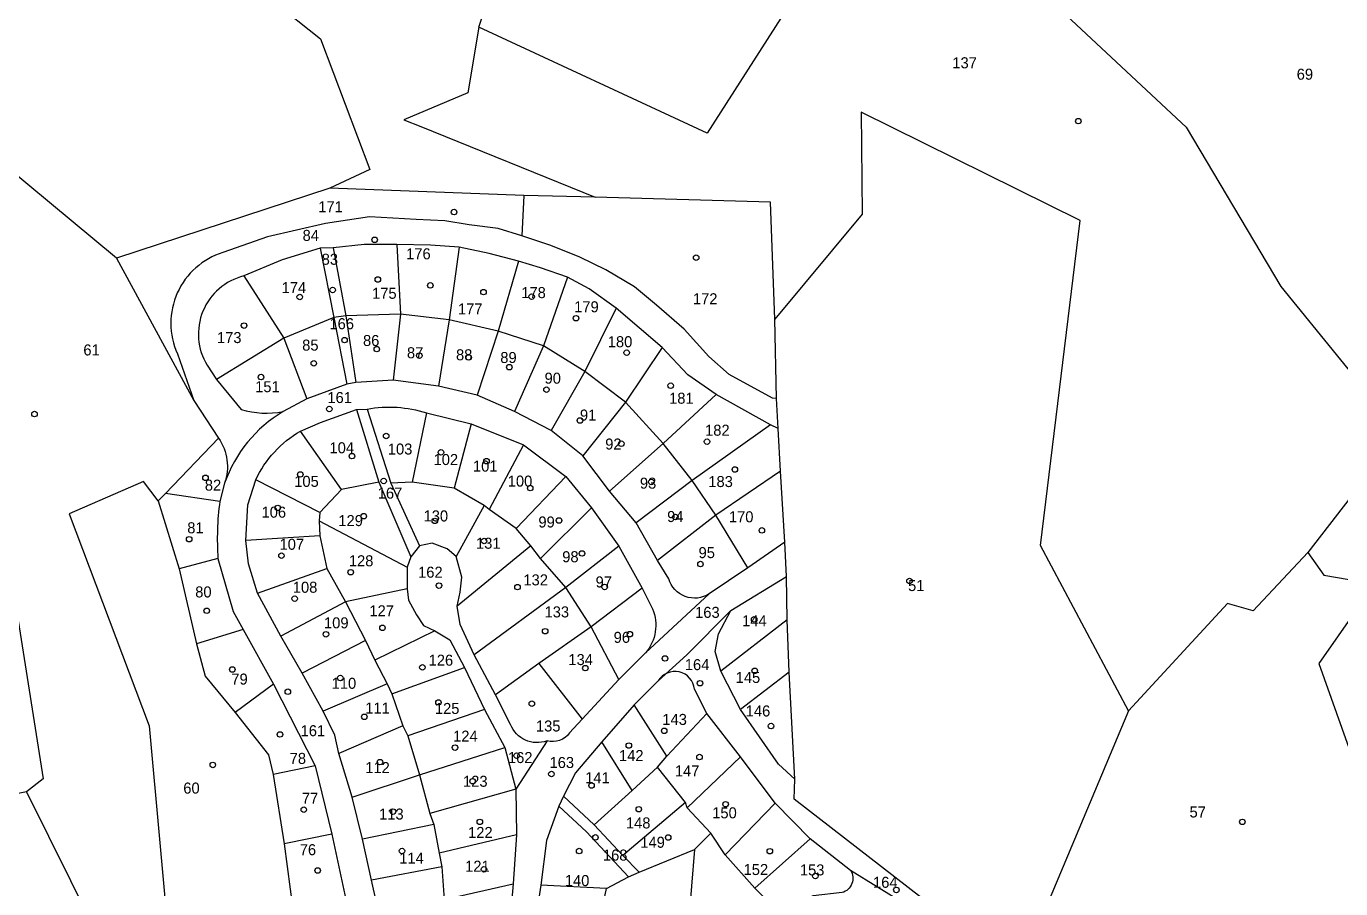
# Model space of a CAD drawing. Extents: x 176571 to 180224, y 250857 to 253450.
# Drawn here: x 176862 to 177339.7, y 252733.3 to 253046.5 of the extents above; entities that cross this region are included whole.
import ezdxf
from ezdxf.enums import TextEntityAlignment as Align

# ---------------------------------------------------------------- set-up
doc = ezdxf.new("R2010")
doc.units = 0
for name, color, linetype in [('1602', 240, 'Continuous'), ('1603', 240, 'Continuous'), ('A_POINTS', 252, 'Continuous')]:
    doc.layers.add(name, color=color, linetype=linetype)
doc.styles.add('HEBTXT', font='hebtxt.shx')

# ---------------------------------------------------------------- blocks, each defined once
blk = doc.blocks.new('1603')
at = {"layer": 'A_POINTS'}
blk.add_circle((0, 0), 0.25, dxfattribs=at)
at = {"style": 'HEBTXT'}
blk.add_attdef('PARCEL_NUM', text='', height=2, dxfattribs=at).set_placement((0, 1), align=Align.CENTER)
at = {"style": 'HEBTXT', "flags": 1}
blk.add_attdef('LOT_NUM', text='', height=2, dxfattribs=at).set_placement((0, -2.5), align=Align.CENTER)

msp = doc.modelspace()

# ---------------------------------------------------------------- linework, layer by layer
at = {"layer": '1602'}
for points in [[(177193.61, 253083.21), (177184.05, 253079.32), (177136.13, 253049.4), (177109.39, 253007.69), (177026.4, 253046.13), (177032.99, 253065.71), (177033.79, 253068.21), (177034.33, 253071.68), (177027.39, 253075.9), (177036.19, 253089.98), (177040.13, 253102.85), (177043.77, 253115.04)], [(176939.89, 253087.55), (176934.72, 253069.21), (176968.94, 253041.89), (176986.85, 252994.43), (176972.27, 252987.68)], [(177230.89, 253058.95), (177283.48, 253009.83), (177317.86, 252951.98), (177361.33, 252898.76)], [(177026.4, 253046.13), (177022.4, 253022.36), (176999.21, 253012.48), (177005.31, 253010.1), (177068.71, 252984.44)], [(177141.23, 252773.02), (177139.17, 252811.9), (177138.53, 252830.93), (177138.19, 252846.7), (177137.63, 252859.1), (177136.08, 252884.89), (177135.28, 252900.43), (177134.64, 252911.31), (177133.98, 252940.1), (177132.46, 252982.58), (177068.71, 252984.44), (177042.8, 252985.06), (176972.27, 252987.68), (176894.73, 252962.27), (176838.03, 253009.3), (176821.47, 253024.74), (176832.96, 252953.41), (176813.02, 252907.3), (176857.16, 252842.18), (176868.09, 252773.14), (176861.99, 252768.44), (176833.41, 252762.96)], [(177262.51, 252797.9), (177230.5, 252857.94), (177245, 252975.91), (177165.39, 253015.27), (177165.72, 252978.22), (177133.98, 252940.1)], [(177042.8, 252985.06), (177042.12, 252970.38)], [(176968.78, 252965.92), (176973.69, 252940.74), (176978.46, 252916.46)], [(176973.44, 252966), (176978.06, 252941.28), (176981.69, 252917.07)], [(176996.6, 252967.21), (176997.99, 252941.94), (176995.33, 252918.02)], [(177019.23, 252966.29), (177015.71, 252939.87), (177011.77, 252915.85)], [(176894.73, 252962.27), (176922.82, 252910.63), (176931.84, 252896.91), (176912.59, 252876.83), (176909.87, 252874.2), (176904.57, 252881.18), (176877.56, 252869.39), (176906.6, 252792.39), (176914.31, 252708.78)], [(177040.91, 252961.22), (177033.49, 252935.77), (177025.77, 252912.57)], [(176941.05, 252955.83), (176955.62, 252933.2), (176963.92, 252911.23)], [(177058.7, 252955.33), (177049.92, 252930.48), (177039.42, 252906.57)], [(177124.17, 252849.79), (177112.57, 252868.91), (177104, 252881.52), (177093.44, 252894.97), (177079.79, 252909.96), (177064.94, 252921.07), (177049.92, 252930.48), (177033.49, 252935.77), (177015.71, 252939.87), (176997.99, 252941.94), (176978.06, 252941.28), (176973.69, 252940.74), (176955.62, 252933.2), (176931.08, 252918.25)], [(177076.35, 252944.09), (177064.94, 252921.07), (177052.68, 252899.64)], [(177093.1, 252929.86), (177079.79, 252909.96), (177064.28, 252890.46)], [(177112.68, 252912.82), (177093.44, 252894.97), (177073.98, 252877.64)], [(176981.96, 252907.3), (176990.04, 252880.89), (177001.72, 252853.86)], [(176985.8, 252907.49), (176994.42, 252880.6), (177004.84, 252857.86)], [(177007.45, 252906.06), (177002.22, 252880.91)], [(176976.55, 252878.28), (176961.64, 252899.47)], [(177023.64, 252902.06), (177017.45, 252878.76)], [(177132.43, 252901.7), (177104, 252881.52), (177083.58, 252866.17)], [(177361.33, 252898.76), (177327.66, 252855.41), (177333.58, 252847.12), (177351.93, 252844.06), (177331.67, 252815.12), (177352.86, 252755.48), (177346.07, 252706.67), (177347.53, 252687.52), (177347.53, 252687.52)], [(177042.66, 252894.43), (177030.15, 252870.98)], [(177136.08, 252884.89), (177112.57, 252868.91), (177091.38, 252852.47)], [(176968.63, 252869.88), (176945.35, 252881.74)], [(176990.04, 252880.89), (176976.55, 252878.28), (176968.63, 252869.88), (176968.44, 252866.89), (176968.67, 252861.46), (176971.17, 252849.63), (176977.98, 252837.45), (176985.25, 252823.4), (176988.63, 252816.29), (176993.06, 252807.72), (176994.86, 252804.03), (176998.78, 252792.49), (177000.66, 252788.86), (177004.92, 252774.68), (177008.62, 252760.61), (177010.03, 252756.63), (177011.98, 252746.18), (177013, 252741.27), (177013.84, 252729.36), (177015.12, 252725.32), (177018.21, 252711.74), (177019.19, 252708.17), (177020.53, 252693.1), (177021.17, 252679.74)], [(177077.36, 252809.29), (177067.23, 252828.44), (177058.06, 252842.62), (177048.79, 252853.24), (177045.31, 252857.8), (177039.98, 252864.08), (177030.15, 252870.98), (177028.33, 252872.44), (177017.45, 252878.76), (177002.22, 252880.91), (176994.42, 252880.6)], [(177058.07, 252882.96), (177039.98, 252864.08)], [(176909.87, 252874.2), (176917.48, 252849.48), (176923.79, 252822.23), (176927, 252810.42), (176937.89, 252797.27), (176950.05, 252781.94), (176951.7, 252774.76), (176955.72, 252749.64), (176959, 252724.95), (176962.3, 252712.69)], [(176932.29, 252873.93), (176912.59, 252876.83)], [(177028.33, 252872.44), (177018.17, 252853.92)], [(177067.42, 252871.64), (177048.79, 252853.24)], [(176968.44, 252866.89), (177000.33, 252850)], [(176968.67, 252861.46), (176941.78, 252859.73)], [(177045.31, 252857.8), (177018.62, 252835.92)], [(177077.31, 252857.67), (177058.06, 252842.62), (177024.7, 252818.25)], [(177327.66, 252855.41), (177307.9, 252834.22), (177298.57, 252836.81), (177262.51, 252797.9), (177227.97, 252715.67), (177224.25, 252710.31)], [(176931.62, 252853.2), (176917.48, 252849.48)], [(176945.99, 252840.59), (176971.17, 252849.63)], [(177328.03, 252640.45), (177316.81, 252646.41), (177304.65, 252655.62), (177291.02, 252663.79), (177275.42, 252675.14), (177254.99, 252688.59), (177224.25, 252710.31), (177219.03, 252705.37), (177141.08, 252765.76), (177141.23, 252773.02), (177135.39, 252778.56), (177121.48, 252798.41), (177114.39, 252812.26), (177112.3, 252819.47), (177113.53, 252825.83), (177117.96, 252834.33), (177138.19, 252846.7)], [(177000.34, 252842.16), (176977.98, 252837.45), (176954.5, 252824.98)], [(177085.78, 252842.45), (177067.23, 252828.44), (177048.21, 252815.04), (177032.45, 252803.71)], [(177117.96, 252834.33), (177102.02, 252818.18), (177091.61, 252808.73), (177082.83, 252800.07), (177071.15, 252786.69), (177061.57, 252775.41), (177057.16, 252766.86), (177055.45, 252763.32), (177051.03, 252750.8), (177048.91, 252734.56), (177047.43, 252724.27), (177049.04, 252703.39)], [(177138.53, 252830.93), (177114.39, 252812.26)], [(176940.76, 252827.48), (176923.79, 252822.23)], [(177010.47, 252826.96), (176988.63, 252816.29)], [(176985.25, 252823.4), (176962.19, 252811.6)], [(176994.86, 252804.03), (177021.22, 252813.57)], [(177048.21, 252815.04), (177064.01, 252794.81)], [(177139.17, 252811.9), (177121.48, 252798.41)], [(176951.81, 252807.63), (176937.89, 252797.27)], [(176993.06, 252807.72), (176969.92, 252797.71)], [(177028.55, 252798.43), (177000.66, 252788.86)], [(177094.78, 252781.37), (177082.83, 252800.07)], [(177068.4, 252756.47), (177082.2, 252769.01), (177091.34, 252777.46), (177094.78, 252781.37), (177109.27, 252796.86)], [(176998.78, 252792.49), (176975.52, 252782.42)], [(176980.38, 252766.55), (177004.92, 252774.68), (177035.9, 252784.62)], [(177082.2, 252769.01), (177071.15, 252786.69)], [(177121.48, 252781.2), (177102.14, 252762.72)], [(176966.95, 252777.96), (176951.7, 252774.76)], [(177134.71, 252725.59), (177126.8, 252733.44), (177115.9, 252745.56), (177110.79, 252753.42), (177102.14, 252762.72), (177101.56, 252764.61), (177091.34, 252777.46)], [(177039.91, 252769.44), (177008.62, 252760.61)], [(176861.99, 252768.44), (176894, 252704.13)], [(177084.65, 252739.28), (177078.73, 252745.34), (177068.4, 252756.47), (177057.16, 252766.86)], [(177101.56, 252764.61), (177078.73, 252745.34)], [(177134.11, 252764.31), (177115.9, 252745.56)], [(177080.85, 252737.55), (177065.51, 252753.99), (177055.45, 252763.32)], [(177010.03, 252756.63), (176984.13, 252751.27)], [(176973.02, 252753.08), (176955.72, 252749.64)], [(177040.13, 252752.86), (177011.98, 252746.18)], [(177110.79, 252753.42), (177104.87, 252747.57)], [(177146.87, 252751.42), (177126.8, 252733.44)], [(177067.51, 252708.23), (177072.87, 252733.37), (177080.85, 252737.55), (177084.65, 252739.28), (177104.87, 252747.57), (177102.61, 252720.89)], [(177013, 252741.27), (176987.45, 252736.39)], [(177013.84, 252729.36), (177038.87, 252735.04)], [(177072.87, 252733.37), (177048.91, 252734.56)]]:
    msp.add_lwpolyline(points, dxfattribs=at)
for points in [[(177134.64, 252911.31), (177133.11, 252911.41), (177117.47, 252920.02), (177109.97, 252926.51), (177101.04, 252936.47), (177090.95, 252945.23), (177082.96, 252951.88), (177072.64, 252958.04), (177063.12, 252962.62), (177052.61, 252966.89), (177042.12, 252970.38), (177033.43, 252973.06), (177022.87, 252974.4), (177014.04, 252975.81), (177003.62, 252976.37), (176986.71, 252977.23), (176970.69, 252974.91), (176949.6, 252970.06), (176933.43, 252964.3, 0.451517), (176916.88, 252927.53), (176922.82, 252910.63)], [(177135.28, 252900.43), (177132.43, 252901.7), (177112.68, 252912.82), (177102.35, 252919.88), (177093.1, 252929.86), (177076.35, 252944.09), (177066.53, 252951.18), (177058.7, 252955.33), (177048.84, 252958.72), (177040.91, 252961.22), (177030.18, 252963.91), (177019.23, 252966.29), (177008.89, 252967.03), (176996.6, 252967.21), (176984.74, 252967.29), (176973.44, 252966), (176968.78, 252965.92), (176954.94, 252961.67), (176941.05, 252955.83, 0.506934), (176927.71, 252923.38), (176931.08, 252918.25), (176940.01, 252907.27, 0.114927), (176955.33, 252906.57, 0.030142)], [(177110.19, 252840.39, -0.50606), (177095.49, 252845.88), (177091.38, 252852.47), (177083.58, 252866.17), (177073.98, 252877.64), (177064.28, 252890.46), (177052.68, 252899.64), (177039.42, 252906.57), (177025.77, 252912.57), (177011.77, 252915.85), (176995.33, 252918.02), (176981.69, 252917.07), (176978.46, 252916.46), (176963.92, 252911.23), (176955.33, 252906.57, 0.176028), (176934.05, 252880.57), (176932.29, 252873.93, 0.049621), (176931.62, 252853.2), (176937.15, 252833.9), (176940.76, 252827.48), (176951.81, 252807.63), (176966.95, 252777.96), (176973.02, 252753.08), (176978.09, 252729.42)], [(176990.83, 252721.32), (176987.45, 252736.39), (176984.13, 252751.27), (176980.38, 252766.55), (176975.52, 252782.42), (176974.09, 252789.02), (176969.92, 252797.71), (176962.19, 252811.6), (176954.5, 252824.98), (176945.99, 252840.59), (176942.71, 252851.25), (176941.78, 252859.73), (176942.48, 252872.75), (176945.35, 252881.74, -0.154719), (176961.64, 252899.47), (176968.85, 252902.62), (176981.96, 252907.3), (176985.8, 252907.49, -0.123151), (177007.45, 252906.06), (177023.64, 252902.06), (177042.66, 252894.43), (177058.07, 252882.96), (177067.42, 252871.64), (177077.31, 252857.67), (177085.78, 252842.45), (177089.57, 252834.93, -0.284263), (177087.03, 252818.97, 0.029805)], [(176931.84, 252896.91, -0.240065), (176934.05, 252880.57, 1.31492)], [(177051.22, 252786.99, -0.409722), (177037.95, 252792.96), (177032.45, 252803.71), (177024.7, 252818.25), (177019.6, 252829.29), (177018.62, 252835.92), (177019.64, 252840.95), (177020.24, 252846.46), (177018.17, 252853.92), (177014.9, 252856.69), (177009.49, 252858.83), (177004.84, 252857.86), (177001.72, 252853.86), (177000.33, 252850), (177000.34, 252842.16), (177000.91, 252838.04), (177003.76, 252832.69), (177006.38, 252828.89), (177010.47, 252826.96), (177015.93, 252823.67), (177021.22, 252813.57), (177028.55, 252798.43), (177035.9, 252784.62), (177039.91, 252769.44)], [(177137.63, 252859.1), (177124.17, 252849.79), (177110.19, 252840.39), (177087.03, 252818.97), (177077.36, 252809.29), (177064.01, 252794.81), (177059.43, 252789.89, -0.322436), (177051.22, 252786.99), (177039.91, 252769.44), (177040.13, 252752.86), (177038.87, 252735.04), (177038.07, 252725.4), (177037.55, 252716.26), (177038.21, 252705.51), (177038.86, 252695.65), (177039.42, 252667.26), (177041.48, 252659.12)], [(177193.22, 252717.58), (177181.19, 252727.81), (177161.56, 252739.94), (177146.87, 252751.42), (177134.11, 252764.31), (177121.48, 252781.2), (177109.27, 252796.86), (177104.8, 252805.76, 0.722277), (177091.61, 252808.73, 21.069616)], [(177161.56, 252739.94, -0.495456), (177158.44, 252731.86), (177147.91, 252730.71), (177134.71, 252725.59), (177125.23, 252720.86), (177118.43, 252715.13), (177113.73, 252710.28)]]:
    msp.add_lwpolyline(points, format="xyb", dxfattribs=at)

# ---------------------------------------------------------------- block references
at = {"layer": '1603'}
ref = msp.add_blockref('1603', (177244.29, 253012.04), dxfattribs=dict(at, xscale=4, yscale=4, zscale=4))
ref.add_attrib('PARCEL_NUM', '137', (177198.52, 253031.23), dxfattribs={"layer": '0', "height": 4, "style": 'HEBTXT'})
ref = msp.add_blockref('1603', (177357.83, 253015.53), dxfattribs=dict(at, xscale=4, yscale=4, zscale=4))
ref.add_attrib('PARCEL_NUM', '69', (177323.67, 253027.08), dxfattribs={"layer": '0', "height": 4, "style": 'HEBTXT'})
ref = msp.add_blockref('1603', (177017.43, 252979.01), dxfattribs=dict(at, xscale=4, yscale=4, zscale=4))
ref.add_attrib('PARCEL_NUM', '171', (176968.07, 252978.93), dxfattribs={"layer": '0', "height": 4, "style": 'HEBTXT'})
ref = msp.add_blockref('1603', (176988.57, 252968.94), dxfattribs=dict(at, xscale=4, yscale=4, zscale=4))
ref.add_attrib('PARCEL_NUM', '84', (176962.38, 252968.54), dxfattribs={"layer": '0', "height": 4, "style": 'HEBTXT'})
ref = msp.add_blockref('1603', (177008.79, 252952.38), dxfattribs=dict(at, xscale=4, yscale=4, zscale=4))
ref.add_attrib('PARCEL_NUM', '176', (177000.01, 252961.86), dxfattribs={"layer": '0', "height": 4, "style": 'HEBTXT'})
ref = msp.add_blockref('1603', (176973.3, 252950.71), dxfattribs=dict(at, xscale=4, yscale=4, zscale=4))
ref.add_attrib('PARCEL_NUM', '83', (176969.31, 252959.88), dxfattribs={"layer": '0', "height": 4, "style": 'HEBTXT'})
ref = msp.add_blockref('1603', (177105.43, 252962.44), dxfattribs=dict(at, xscale=4, yscale=4, zscale=4))
ref.add_attrib('PARCEL_NUM', '172', (177104.24, 252945.53), dxfattribs={"layer": '0', "height": 4, "style": 'HEBTXT'})
ref = msp.add_blockref('1603', (176989.74, 252954.53), dxfattribs=dict(at, xscale=4, yscale=4, zscale=4))
ref.add_attrib('PARCEL_NUM', '175', (176987.63, 252947.51), dxfattribs={"layer": '0', "height": 4, "style": 'HEBTXT'})
ref = msp.add_blockref('1603', (176961.35, 252948.18), dxfattribs=dict(at, xscale=4, yscale=4, zscale=4))
ref.add_attrib('PARCEL_NUM', '174', (176954.75, 252949.58), dxfattribs={"layer": '0', "height": 4, "style": 'HEBTXT'})
ref = msp.add_blockref('1603', (177028.14, 252949.95), dxfattribs=dict(at, xscale=4, yscale=4, zscale=4))
ref.add_attrib('PARCEL_NUM', '177', (177018.83, 252941.82), dxfattribs={"layer": '0', "height": 4, "style": 'HEBTXT'})
ref = msp.add_blockref('1603', (177045.63, 252948.29), dxfattribs=dict(at, xscale=4, yscale=4, zscale=4))
ref.add_attrib('PARCEL_NUM', '178', (177041.85, 252947.76), dxfattribs={"layer": '0', "height": 4, "style": 'HEBTXT'})
ref = msp.add_blockref('1603', (177061.77, 252940.47), dxfattribs=dict(at, xscale=4, yscale=4, zscale=4))
ref.add_attrib('PARCEL_NUM', '179', (177061.08, 252942.62), dxfattribs={"layer": '0', "height": 4, "style": 'HEBTXT'})
ref = msp.add_blockref('1603', (176941.12, 252937.79), dxfattribs=dict(at, xscale=4, yscale=4, zscale=4))
ref.add_attrib('PARCEL_NUM', '173', (176931.26, 252931.44), dxfattribs={"layer": '0', "height": 4, "style": 'HEBTXT'})
ref = msp.add_blockref('1603', (176977.63, 252932.51), dxfattribs=dict(at, xscale=4, yscale=4, zscale=4))
ref.add_attrib('PARCEL_NUM', '166', (176972.14, 252936.47), dxfattribs={"layer": '0', "height": 4, "style": 'HEBTXT'})
ref = msp.add_blockref('1603', (176966.45, 252924.07), dxfattribs=dict(at, xscale=4, yscale=4, zscale=4))
ref.add_attrib('PARCEL_NUM', '85', (176962.23, 252928.7), dxfattribs={"layer": '0', "height": 4, "style": 'HEBTXT'})
ref = msp.add_blockref('1603', (176989.35, 252929.25), dxfattribs=dict(at, xscale=4, yscale=4, zscale=4))
ref.add_attrib('PARCEL_NUM', '86', (176984.34, 252930.37), dxfattribs={"layer": '0', "height": 4, "style": 'HEBTXT'})
ref = msp.add_blockref('1603', (177080.17, 252927.97), dxfattribs=dict(at, xscale=4, yscale=4, zscale=4))
ref.add_attrib('PARCEL_NUM', '180', (177073.29, 252929.94), dxfattribs={"layer": '0', "height": 4, "style": 'HEBTXT'})
ref = msp.add_blockref('1603', (176864.94, 252905.66), dxfattribs=dict(at, xscale=4, yscale=4, zscale=4))
ref.add_attrib('PARCEL_NUM', '61', (176882.71, 252926.95), dxfattribs={"layer": '0', "height": 4, "style": 'HEBTXT'})
ref = msp.add_blockref('1603', (177004.82, 252926.89), dxfattribs=dict(at, xscale=4, yscale=4, zscale=4))
ref.add_attrib('PARCEL_NUM', '87', (177000.31, 252925.93), dxfattribs={"layer": '0', "height": 4, "style": 'HEBTXT'})
ref = msp.add_blockref('1603', (177022.75, 252926.22), dxfattribs=dict(at, xscale=4, yscale=4, zscale=4))
ref.add_attrib('PARCEL_NUM', '88', (177018.14, 252925.19), dxfattribs={"layer": '0', "height": 4, "style": 'HEBTXT'})
ref = msp.add_blockref('1603', (177037.51, 252922.69), dxfattribs=dict(at, xscale=4, yscale=4, zscale=4))
ref.add_attrib('PARCEL_NUM', '89', (177034.23, 252924.2), dxfattribs={"layer": '0', "height": 4, "style": 'HEBTXT'})
ref = msp.add_blockref('1603', (176947.27, 252919.09), dxfattribs=dict(at, xscale=4, yscale=4, zscale=4))
ref.add_attrib('PARCEL_NUM', '151', (176945.14, 252913.6), dxfattribs={"layer": '0', "height": 4, "style": 'HEBTXT'})
ref = msp.add_blockref('1603', (177051.01, 252914.53), dxfattribs=dict(at, xscale=4, yscale=4, zscale=4))
ref.add_attrib('PARCEL_NUM', '90', (177050.32, 252916.69), dxfattribs={"layer": '0', "height": 4, "style": 'HEBTXT'})
ref = msp.add_blockref('1603', (177096.17, 252915.95), dxfattribs=dict(at, xscale=4, yscale=4, zscale=4))
ref.add_attrib('PARCEL_NUM', '181', (177095.58, 252909.41), dxfattribs={"layer": '0', "height": 4, "style": 'HEBTXT'})
ref = msp.add_blockref('1603', (176972.1, 252907.51), dxfattribs=dict(at, xscale=4, yscale=4, zscale=4))
ref.add_attrib('PARCEL_NUM', '161', (176971.4, 252909.66), dxfattribs={"layer": '0', "height": 4, "style": 'HEBTXT'})
ref = msp.add_blockref('1603', (177063.18, 252903.31), dxfattribs=dict(at, xscale=4, yscale=4, zscale=4))
ref.add_attrib('PARCEL_NUM', '91', (177063.18, 252903.31), dxfattribs={"layer": '0', "height": 4, "style": 'HEBTXT'})
ref = msp.add_blockref('1603', (176992.75, 252897.69), dxfattribs=dict(at, xscale=4, yscale=4, zscale=4))
ref.add_attrib('PARCEL_NUM', '103', (176993.35, 252890.96), dxfattribs={"layer": '0', "height": 4, "style": 'HEBTXT'})
ref = msp.add_blockref('1603', (177109.36, 252895.64), dxfattribs=dict(at, xscale=4, yscale=4, zscale=4))
ref.add_attrib('PARCEL_NUM', '182', (177108.66, 252897.8), dxfattribs={"layer": '0', "height": 4, "style": 'HEBTXT'})
ref = msp.add_blockref('1603', (176980.32, 252890.39), dxfattribs=dict(at, xscale=4, yscale=4, zscale=4))
ref.add_attrib('PARCEL_NUM', '104', (176972.15, 252891.41), dxfattribs={"layer": '0', "height": 4, "style": 'HEBTXT'})
ref = msp.add_blockref('1603', (177078.2, 252894.89), dxfattribs=dict(at, xscale=4, yscale=4, zscale=4))
ref.add_attrib('PARCEL_NUM', '92', (177072.36, 252892.78), dxfattribs={"layer": '0', "height": 4, "style": 'HEBTXT'})
ref = msp.add_blockref('1603', (177012.66, 252891.76), dxfattribs=dict(at, xscale=4, yscale=4, zscale=4))
ref.add_attrib('PARCEL_NUM', '102', (177009.98, 252887.15), dxfattribs={"layer": '0', "height": 4, "style": 'HEBTXT'})
ref = msp.add_blockref('1603', (177029.22, 252888.56), dxfattribs=dict(at, xscale=4, yscale=4, zscale=4))
ref.add_attrib('PARCEL_NUM', '101', (177024.31, 252884.76), dxfattribs={"layer": '0', "height": 4, "style": 'HEBTXT'})
ref = msp.add_blockref('1603', (176927.1, 252882.5), dxfattribs=dict(at, xscale=4, yscale=4, zscale=4))
ref.add_attrib('PARCEL_NUM', '82', (176926.85, 252877.85), dxfattribs={"layer": '0', "height": 4, "style": 'HEBTXT'})
ref = msp.add_blockref('1603', (176961.54, 252883.73), dxfattribs=dict(at, xscale=4, yscale=4, zscale=4))
ref.add_attrib('PARCEL_NUM', '105', (176959.34, 252879.22), dxfattribs={"layer": '0', "height": 4, "style": 'HEBTXT'})
ref = msp.add_blockref('1603', (177045.12, 252878.78), dxfattribs=dict(at, xscale=4, yscale=4, zscale=4))
ref.add_attrib('PARCEL_NUM', '100', (177036.94, 252879.31), dxfattribs={"layer": '0', "height": 4, "style": 'HEBTXT'})
ref = msp.add_blockref('1603', (177119.49, 252885.54), dxfattribs=dict(at, xscale=4, yscale=4, zscale=4))
ref.add_attrib('PARCEL_NUM', '183', (177109.83, 252879.15), dxfattribs={"layer": '0', "height": 4, "style": 'HEBTXT'})
ref = msp.add_blockref('1603', (176991.86, 252881.34), dxfattribs=dict(at, xscale=4, yscale=4, zscale=4))
ref.add_attrib('PARCEL_NUM', '167', (176989.69, 252874.95), dxfattribs={"layer": '0', "height": 4, "style": 'HEBTXT'})
ref = msp.add_blockref('1603', (177089.11, 252880.98), dxfattribs=dict(at, xscale=4, yscale=4, zscale=4))
ref.add_attrib('PARCEL_NUM', '93', (177084.97, 252878.57), dxfattribs={"layer": '0', "height": 4, "style": 'HEBTXT'})
ref = msp.add_blockref('1603', (176953.37, 252871.58), dxfattribs=dict(at, xscale=4, yscale=4, zscale=4))
ref.add_attrib('PARCEL_NUM', '106', (176947.46, 252868.03), dxfattribs={"layer": '0', "height": 4, "style": 'HEBTXT'})
ref = msp.add_blockref('1603', (176984.61, 252868.57), dxfattribs=dict(at, xscale=4, yscale=4, zscale=4))
ref.add_attrib('PARCEL_NUM', '129', (176975.38, 252864.98), dxfattribs={"layer": '0', "height": 4, "style": 'HEBTXT'})
ref = msp.add_blockref('1603', (177010.45, 252866.86), dxfattribs=dict(at, xscale=4, yscale=4, zscale=4))
ref.add_attrib('PARCEL_NUM', '130', (177006.34, 252866.66), dxfattribs={"layer": '0', "height": 4, "style": 'HEBTXT'})
ref = msp.add_blockref('1603', (177097.87, 252868.29), dxfattribs=dict(at, xscale=4, yscale=4, zscale=4))
ref.add_attrib('PARCEL_NUM', '94', (177094.87, 252866.45), dxfattribs={"layer": '0', "height": 4, "style": 'HEBTXT'})
ref = msp.add_blockref('1603', (177129.3, 252863.41), dxfattribs=dict(at, xscale=4, yscale=4, zscale=4))
ref.add_attrib('PARCEL_NUM', '170', (177117.31, 252866.35), dxfattribs={"layer": '0', "height": 4, "style": 'HEBTXT'})
ref = msp.add_blockref('1603', (176921.16, 252860.2), dxfattribs=dict(at, xscale=4, yscale=4, zscale=4))
ref.add_attrib('PARCEL_NUM', '81', (176920.47, 252862.36), dxfattribs={"layer": '0', "height": 4, "style": 'HEBTXT'})
ref = msp.add_blockref('1603', (177055.59, 252867), dxfattribs=dict(at, xscale=4, yscale=4, zscale=4))
ref.add_attrib('PARCEL_NUM', '99', (177048.08, 252864.47), dxfattribs={"layer": '0', "height": 4, "style": 'HEBTXT'})
ref = msp.add_blockref('1603', (176954.7, 252854.22), dxfattribs=dict(at, xscale=4, yscale=4, zscale=4))
ref.add_attrib('PARCEL_NUM', '107', (176954, 252856.38), dxfattribs={"layer": '0', "height": 4, "style": 'HEBTXT'})
ref = msp.add_blockref('1603', (177028.34, 252859.56), dxfattribs=dict(at, xscale=4, yscale=4, zscale=4))
ref.add_attrib('PARCEL_NUM', '131', (177025.41, 252856.75), dxfattribs={"layer": '0', "height": 4, "style": 'HEBTXT'})
ref = msp.add_blockref('1603', (177063.94, 252855.04), dxfattribs=dict(at, xscale=4, yscale=4, zscale=4))
ref.add_attrib('PARCEL_NUM', '98', (177056.74, 252851.85), dxfattribs={"layer": '0', "height": 4, "style": 'HEBTXT'})
ref = msp.add_blockref('1603', (177106.98, 252851.18), dxfattribs=dict(at, xscale=4, yscale=4, zscale=4))
ref.add_attrib('PARCEL_NUM', '95', (177106.29, 252853.34), dxfattribs={"layer": '0', "height": 4, "style": 'HEBTXT'})
ref = msp.add_blockref('1603', (176979.88, 252848.23), dxfattribs=dict(at, xscale=4, yscale=4, zscale=4))
ref.add_attrib('PARCEL_NUM', '128', (176979.19, 252850.38), dxfattribs={"layer": '0', "height": 4, "style": 'HEBTXT'})
ref = msp.add_blockref('1603', (177011.95, 252843.37), dxfattribs=dict(at, xscale=4, yscale=4, zscale=4))
ref.add_attrib('PARCEL_NUM', '162', (177004.36, 252846.23), dxfattribs={"layer": '0', "height": 4, "style": 'HEBTXT'})
ref = msp.add_blockref('1603', (177040.48, 252842.82), dxfattribs=dict(at, xscale=4, yscale=4, zscale=4))
ref.add_attrib('PARCEL_NUM', '132', (177042.63, 252843.44), dxfattribs={"layer": '0', "height": 4, "style": 'HEBTXT'})
ref = msp.add_blockref('1603', (177072.16, 252842.84), dxfattribs=dict(at, xscale=4, yscale=4, zscale=4))
ref.add_attrib('PARCEL_NUM', '97', (177068.87, 252842.7), dxfattribs={"layer": '0', "height": 4, "style": 'HEBTXT'})
ref = msp.add_blockref('1603', (177182.95, 252845.02), dxfattribs=dict(at, xscale=4, yscale=4, zscale=4))
ref.add_attrib('PARCEL_NUM', '51', (177182.43, 252841.38), dxfattribs={"layer": '0', "height": 4, "style": 'HEBTXT'})
ref = msp.add_blockref('1603', (176927.55, 252834.22), dxfattribs=dict(at, xscale=4, yscale=4, zscale=4))
ref.add_attrib('PARCEL_NUM', '80', (176923.36, 252839.07), dxfattribs={"layer": '0', "height": 4, "style": 'HEBTXT'})
ref = msp.add_blockref('1603', (176959.51, 252838.61), dxfattribs=dict(at, xscale=4, yscale=4, zscale=4))
ref.add_attrib('PARCEL_NUM', '108', (176958.82, 252840.77), dxfattribs={"layer": '0', "height": 4, "style": 'HEBTXT'})
ref = msp.add_blockref('1603', (176991.41, 252828.03), dxfattribs=dict(at, xscale=4, yscale=4, zscale=4))
ref.add_attrib('PARCEL_NUM', '127', (176986.66, 252832.21), dxfattribs={"layer": '0', "height": 4, "style": 'HEBTXT'})
ref = msp.add_blockref('1603', (177050.55, 252826.8), dxfattribs=dict(at, xscale=4, yscale=4, zscale=4))
ref.add_attrib('PARCEL_NUM', '133', (177050.31, 252831.81), dxfattribs={"layer": '0', "height": 4, "style": 'HEBTXT'})
ref = msp.add_blockref('1603', (177094.09, 252816.91), dxfattribs=dict(at, xscale=4, yscale=4, zscale=4))
ref.add_attrib('PARCEL_NUM', '163', (177105.04, 252831.65), dxfattribs={"layer": '0', "height": 4, "style": 'HEBTXT'})
ref = msp.add_blockref('1603', (176970.86, 252825.69), dxfattribs=dict(at, xscale=4, yscale=4, zscale=4))
ref.add_attrib('PARCEL_NUM', '109', (176970.17, 252827.84), dxfattribs={"layer": '0', "height": 4, "style": 'HEBTXT'})
ref = msp.add_blockref('1603', (177126.49, 252831.09), dxfattribs=dict(at, xscale=4, yscale=4, zscale=4))
ref.add_attrib('PARCEL_NUM', '144', (177122.11, 252828.6), dxfattribs={"layer": '0', "height": 4, "style": 'HEBTXT'})
ref = msp.add_blockref('1603', (177081.34, 252825.72), dxfattribs=dict(at, xscale=4, yscale=4, zscale=4))
ref.add_attrib('PARCEL_NUM', '96', (177075.43, 252822.58), dxfattribs={"layer": '0', "height": 4, "style": 'HEBTXT'})
ref = msp.add_blockref('1603', (177005.93, 252813.69), dxfattribs=dict(at, xscale=4, yscale=4, zscale=4))
ref.add_attrib('PARCEL_NUM', '126', (177008.18, 252814.28), dxfattribs={"layer": '0', "height": 4, "style": 'HEBTXT'})
ref = msp.add_blockref('1603', (177065.13, 252813.41), dxfattribs=dict(at, xscale=4, yscale=4, zscale=4))
ref.add_attrib('PARCEL_NUM', '134', (177058.97, 252814.5), dxfattribs={"layer": '0', "height": 4, "style": 'HEBTXT'})
ref = msp.add_blockref('1603', (177106.8, 252807.91), dxfattribs=dict(at, xscale=4, yscale=4, zscale=4))
ref.add_attrib('PARCEL_NUM', '164', (177101.29, 252812.66), dxfattribs={"layer": '0', "height": 4, "style": 'HEBTXT'})
ref = msp.add_blockref('1603', (176936.84, 252812.89), dxfattribs=dict(at, xscale=4, yscale=4, zscale=4))
ref.add_attrib('PARCEL_NUM', '79', (176936.49, 252807.42), dxfattribs={"layer": '0', "height": 4, "style": 'HEBTXT'})
ref = msp.add_blockref('1603', (177126.71, 252812.4), dxfattribs=dict(at, xscale=4, yscale=4, zscale=4))
ref.add_attrib('PARCEL_NUM', '145', (177119.78, 252808.02), dxfattribs={"layer": '0', "height": 4, "style": 'HEBTXT'})
ref = msp.add_blockref('1603', (176976.1, 252809.79), dxfattribs=dict(at, xscale=4, yscale=4, zscale=4))
ref.add_attrib('PARCEL_NUM', '110', (176972.94, 252805.89), dxfattribs={"layer": '0', "height": 4, "style": 'HEBTXT'})
ref = msp.add_blockref('1603', (176957.03, 252804.82), dxfattribs=dict(at, xscale=4, yscale=4, zscale=4))
ref.add_attrib('PARCEL_NUM', '161', (176961.66, 252788.67), dxfattribs={"layer": '0', "height": 4, "style": 'HEBTXT'})
ref = msp.add_blockref('1603', (176984.84, 252795.7), dxfattribs=dict(at, xscale=4, yscale=4, zscale=4))
ref.add_attrib('PARCEL_NUM', '111', (176985.15, 252796.9), dxfattribs={"layer": '0', "height": 4, "style": 'HEBTXT'})
ref = msp.add_blockref('1603', (177011.75, 252800.94), dxfattribs=dict(at, xscale=4, yscale=4, zscale=4))
ref.add_attrib('PARCEL_NUM', '125', (177010.47, 252796.75), dxfattribs={"layer": '0', "height": 4, "style": 'HEBTXT'})
ref = msp.add_blockref('1603', (177045.7, 252800.48), dxfattribs=dict(at, xscale=4, yscale=4, zscale=4))
ref.add_attrib('PARCEL_NUM', '135', (177047.18, 252790.38), dxfattribs={"layer": '0', "height": 4, "style": 'HEBTXT'})
ref = msp.add_blockref('1603', (177132.62, 252792.36), dxfattribs=dict(at, xscale=4, yscale=4, zscale=4))
ref.add_attrib('PARCEL_NUM', '146', (177123.42, 252795.83), dxfattribs={"layer": '0', "height": 4, "style": 'HEBTXT'})
ref = msp.add_blockref('1603', (177093.81, 252790.62), dxfattribs=dict(at, xscale=4, yscale=4, zscale=4))
ref.add_attrib('PARCEL_NUM', '143', (177093.12, 252792.77), dxfattribs={"layer": '0', "height": 4, "style": 'HEBTXT'})
ref = msp.add_blockref('1603', (176954.15, 252789.32), dxfattribs=dict(at, xscale=4, yscale=4, zscale=4))
ref.add_attrib('PARCEL_NUM', '78', (176957.69, 252778.61), dxfattribs={"layer": '0', "height": 4, "style": 'HEBTXT'})
ref = msp.add_blockref('1603', (177017.79, 252784.54), dxfattribs=dict(at, xscale=4, yscale=4, zscale=4))
ref.add_attrib('PARCEL_NUM', '124', (177017.09, 252786.7), dxfattribs={"layer": '0', "height": 4, "style": 'HEBTXT'})
ref = msp.add_blockref('1603', (177080.94, 252785.28), dxfattribs=dict(at, xscale=4, yscale=4, zscale=4))
ref.add_attrib('PARCEL_NUM', '142', (177077.37, 252779.64), dxfattribs={"layer": '0', "height": 4, "style": 'HEBTXT'})
ref = msp.add_blockref('1603', (176929.74, 252778.24), dxfattribs=dict(at, xscale=4, yscale=4, zscale=4))
ref.add_attrib('PARCEL_NUM', '60', (176919.03, 252767.83), dxfattribs={"layer": '0', "height": 4, "style": 'HEBTXT'})
ref = msp.add_blockref('1603', (176990.49, 252779.27), dxfattribs=dict(at, xscale=4, yscale=4, zscale=4))
ref.add_attrib('PARCEL_NUM', '112', (176985.15, 252775.26), dxfattribs={"layer": '0', "height": 4, "style": 'HEBTXT'})
ref = msp.add_blockref('1603', (177040.17, 252781.62), dxfattribs=dict(at, xscale=4, yscale=4, zscale=4))
ref.add_attrib('PARCEL_NUM', '162', (177037.01, 252778.92), dxfattribs={"layer": '0', "height": 4, "style": 'HEBTXT'})
ref = msp.add_blockref('1603', (177052.81, 252774.96), dxfattribs=dict(at, xscale=4, yscale=4, zscale=4))
ref.add_attrib('PARCEL_NUM', '163', (177052.12, 252777.12), dxfattribs={"layer": '0', "height": 4, "style": 'HEBTXT'})
ref = msp.add_blockref('1603', (177106.62, 252781.1), dxfattribs=dict(at, xscale=4, yscale=4, zscale=4))
ref.add_attrib('PARCEL_NUM', '147', (177097.68, 252774.07), dxfattribs={"layer": '0', "height": 4, "style": 'HEBTXT'})
ref = msp.add_blockref('1603', (177024.15, 252772.33), dxfattribs=dict(at, xscale=4, yscale=4, zscale=4))
ref.add_attrib('PARCEL_NUM', '123', (177020.69, 252770.3), dxfattribs={"layer": '0', "height": 4, "style": 'HEBTXT'})
ref = msp.add_blockref('1603', (177067.4, 252770.75), dxfattribs=dict(at, xscale=4, yscale=4, zscale=4))
ref.add_attrib('PARCEL_NUM', '141', (177065.09, 252771.6), dxfattribs={"layer": '0', "height": 4, "style": 'HEBTXT'})
ref = msp.add_blockref('1603', (176962.81, 252761.98), dxfattribs=dict(at, xscale=4, yscale=4, zscale=4))
ref.add_attrib('PARCEL_NUM', '77', (176962.12, 252764.13), dxfattribs={"layer": '0', "height": 4, "style": 'HEBTXT'})
ref = msp.add_blockref('1603', (177116.11, 252763.97), dxfattribs=dict(at, xscale=4, yscale=4, zscale=4))
ref.add_attrib('PARCEL_NUM', '150', (177111.25, 252758.85), dxfattribs={"layer": '0', "height": 4, "style": 'HEBTXT'})
ref = msp.add_blockref('1603', (176995.22, 252761.3), dxfattribs=dict(at, xscale=4, yscale=4, zscale=4))
ref.add_attrib('PARCEL_NUM', '113', (176990.18, 252758.41), dxfattribs={"layer": '0', "height": 4, "style": 'HEBTXT'})
ref = msp.add_blockref('1603', (177084.57, 252762.16), dxfattribs=dict(at, xscale=4, yscale=4, zscale=4))
ref.add_attrib('PARCEL_NUM', '148', (177079.89, 252755.17), dxfattribs={"layer": '0', "height": 4, "style": 'HEBTXT'})
ref = msp.add_blockref('1603', (177303.92, 252757.56), dxfattribs=dict(at, xscale=4, yscale=4, zscale=4))
ref.add_attrib('PARCEL_NUM', '57', (177284.72, 252759.15), dxfattribs={"layer": '0', "height": 4, "style": 'HEBTXT'})
ref = msp.add_blockref('1603', (177026.79, 252757.56), dxfattribs=dict(at, xscale=4, yscale=4, zscale=4))
ref.add_attrib('PARCEL_NUM', '122', (177022.52, 252751.71), dxfattribs={"layer": '0', "height": 4, "style": 'HEBTXT'})
ref = msp.add_blockref('1603', (177068.82, 252751.92), dxfattribs=dict(at, xscale=4, yscale=4, zscale=4))
ref.add_attrib('PARCEL_NUM', '168', (177071.53, 252743.5), dxfattribs={"layer": '0', "height": 4, "style": 'HEBTXT'})
ref = msp.add_blockref('1603', (177095.27, 252751.9), dxfattribs=dict(at, xscale=4, yscale=4, zscale=4))
ref.add_attrib('PARCEL_NUM', '149', (177085.12, 252748.16), dxfattribs={"layer": '0', "height": 4, "style": 'HEBTXT'})
ref = msp.add_blockref('1603', (176967.85, 252739.91), dxfattribs=dict(at, xscale=4, yscale=4, zscale=4))
ref.add_attrib('PARCEL_NUM', '76', (176961.35, 252745.46), dxfattribs={"layer": '0', "height": 4, "style": 'HEBTXT'})
ref = msp.add_blockref('1603', (176998.52, 252747), dxfattribs=dict(at, xscale=4, yscale=4, zscale=4))
ref.add_attrib('PARCEL_NUM', '114', (176997.5, 252742.41), dxfattribs={"layer": '0', "height": 4, "style": 'HEBTXT'})
ref = msp.add_blockref('1603', (177062.89, 252746.96), dxfattribs=dict(at, xscale=4, yscale=4, zscale=4))
ref.add_attrib('PARCEL_NUM', '140', (177057.69, 252734.25), dxfattribs={"layer": '0', "height": 4, "style": 'HEBTXT'})
ref = msp.add_blockref('1603', (177132.18, 252746.91), dxfattribs=dict(at, xscale=4, yscale=4, zscale=4))
ref.add_attrib('PARCEL_NUM', '152', (177122.65, 252738.26), dxfattribs={"layer": '0', "height": 4, "style": 'HEBTXT'})
ref = msp.add_blockref('1603', (177028.31, 252740.32), dxfattribs=dict(at, xscale=4, yscale=4, zscale=4))
ref.add_attrib('PARCEL_NUM', '121', (177021.45, 252739.45), dxfattribs={"layer": '0', "height": 4, "style": 'HEBTXT'})
ref = msp.add_blockref('1603', (177148.75, 252737.92), dxfattribs=dict(at, xscale=4, yscale=4, zscale=4))
ref.add_attrib('PARCEL_NUM', '153', (177143.11, 252738.13), dxfattribs={"layer": '0', "height": 4, "style": 'HEBTXT'})
ref = msp.add_blockref('1603', (177178.19, 252732.85), dxfattribs=dict(at, xscale=4, yscale=4, zscale=4))
ref.add_attrib('PARCEL_NUM', '164', (177169.7, 252733.62), dxfattribs={"layer": '0', "height": 4, "style": 'HEBTXT'})

doc.saveas('drawing.dxf')
